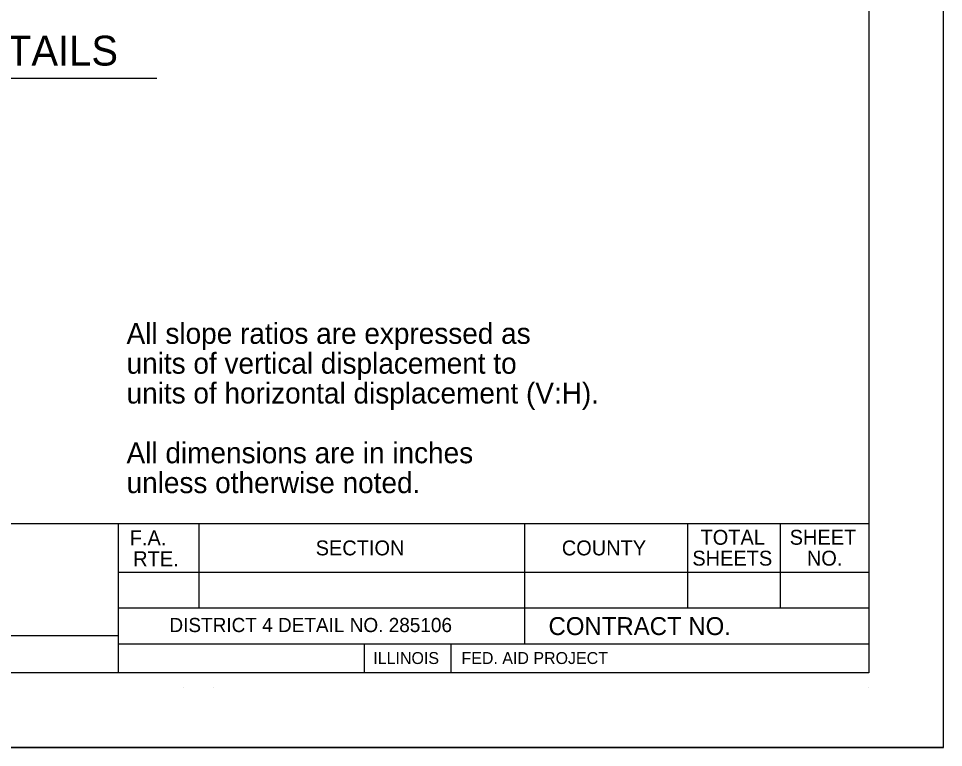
# Model space of a CAD drawing. Extents: x 0 to 2.83, y -0.07 to 1.83.
# Drawn here: x 2.317 to 2.833, y 0 to 0.407 of the extents above; entities that cross this region are included whole.
import ezdxf

# ---------------------------------------------------------------- set-up
doc = ezdxf.new("R2010")
doc.units = 0
for name, color, linetype in [('RD_Pr_Roadway_Notes', 7, 'Continuous'), ('SH_General_Details', 7, 'Continuous'), ('SH_Printer_Plotting_Border', 7, 'Continuous')]:
    doc.layers.add(name, color=color, linetype=linetype)

msp = doc.modelspace()

# ---------------------------------------------------------------- linework, layer by layer
at = {"layer": 'RD_Pr_Roadway_Notes'}
msp.add_line((1.94318, 0.37371), (2.39448, 0.3737), dxfattribs=at)
at = {"layer": 'SH_General_Details'}
for p, q in [((2.83333, 0), (2.83333, 1.83333)), ((0.16666, 0.125), (2.79166, 0.125)), ((2.37285, 0.125), (2.37285, 0.04167)), ((2.41786, 0.125), (2.41786, 0.0779)), ((2.59953, 0.125), (2.59953, 0.0579)), ((2.69053, 0.125), (2.69053, 0.0779)), ((2.74227, 0.125), (2.74227, 0.0779)), ((2.37285, 0.0979), (2.79166, 0.0979)), ((2.37285, 0.0779), (2.79166, 0.0779)), ((1.73118, 0.0625), (2.37285, 0.0625)), ((2.37285, 0.0579), (2.79166, 0.0579)), ((2.51012, 0.0579), (2.51012, 0.04167)), ((2.55845, 0.0579), (2.55845, 0.04167)), ((2.40953, 0.03333), (2.40953, 0.03333)), ((2.42619, 0.03333), (2.42619, 0.03333)), ((2.79166, 0.03333), (2.79166, 0.03333)), ((2.83333, 0), (-0.00001, 0))]:
    msp.add_line(p, q, dxfattribs=at)
msp.add_lwpolyline([(0.16666, 1.79167), (2.79166, 1.79167), (2.79166, 0.04167), (0.16666, 0.04167)], close=True, dxfattribs=at)
at = {"layer": 'SH_Printer_Plotting_Border'}
msp.add_lwpolyline([(-0.00001, 0), (2.83333, 0), (2.83333, 1.83333), (-0.00001, 1.83333)], close=True, dxfattribs=at)

# ---------------------------------------------------------------- texts
at = {"layer": 'RD_Pr_Roadway_Notes'}
for s, height, p in [('EROSION CONTROL BLANKET DETAILS', 0.0166667, (1.94796, 0.38076)), ('All slope ratios are expressed as', 0.0116667, (2.37752, 0.22538)), ('units of vertical displacement to', 0.0116667, (2.37752, 0.20871)), ('units of horizontal displacement (V:H).', 0.0116667, (2.37752, 0.19205)), ('All dimensions are in inches ', 0.0116667, (2.37752, 0.15871)), ('unless otherwise noted.', 0.0116667, (2.37752, 0.14205))]:
    msp.add_text(s, height=height, dxfattribs=at).set_placement(p)
at = {"layer": 'SH_General_Details'}
for s, height, p in [('F.A.  ', 0.008333, (2.37928, 0.11291)), ('TOTAL', 0.008332, (2.69777, 0.11321)), ('SHEET', 0.008332, (2.7475, 0.11321)), ('SECTION', 0.008332, (2.48303, 0.10728)), ('COUNTY', 0.008332, (2.62037, 0.10728)), ('RTE.', 0.008333, (2.38121, 0.10125)), ('SHEETS', 0.008332, (2.69319, 0.10155)), ('NO.', 0.008332, (2.7571, 0.10155)), ('DISTRICT 4 DETAIL NO. 285106', 0.0079166, (2.40143, 0.06444)), ('CONTRACT NO.      ', 0.01, (2.61294, 0.06279)), ('ILLINOIS', 0.006667, (2.51518, 0.04662)), ('FED. AID PROJECT', 0.0066667, (2.56438, 0.04662))]:
    msp.add_text(s, height=height, dxfattribs=at).set_placement(p)

doc.saveas('drawing.dxf')
